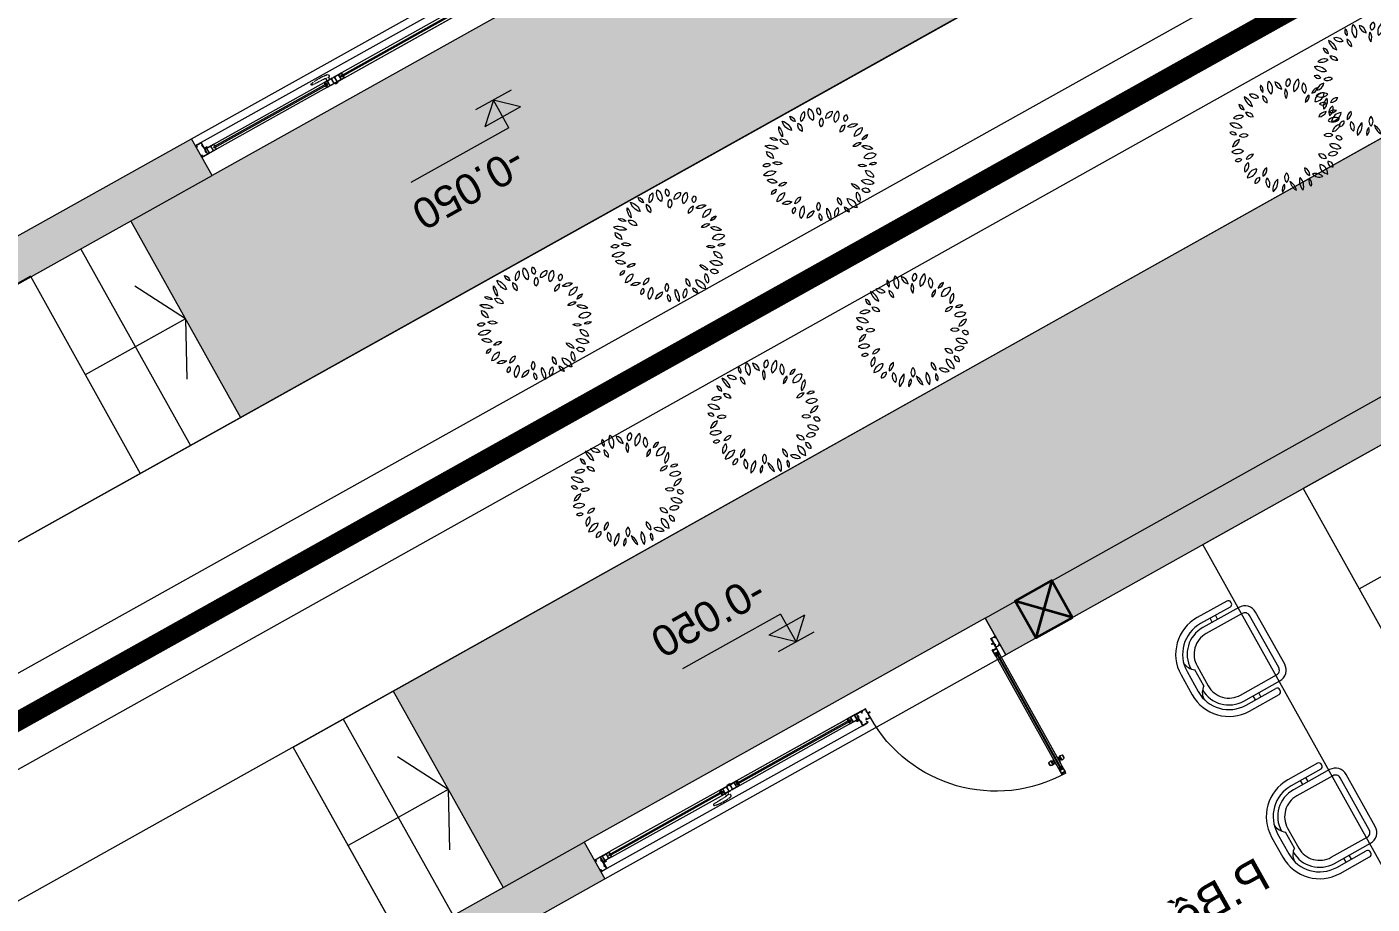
# Model space of a CAD drawing. Header units: millimetres. Extents: x 403824132 to 733479728, y 1974822364 to 2151530530.
# Drawn here: x 568779051 to 568786105, y 2063135417 to 2063140015 of the extents above; entities that cross this region are included whole.
import ezdxf
from ezdxf.enums import TextEntityAlignment as Align

# ---------------------------------------------------------------- set-up
doc = ezdxf.new("R2010")
doc.units = ezdxf.units.MM
doc.linetypes.add('CENTER', pattern=[3, 1.5, -0.5, 0.5, -0.5])
doc.linetypes.add('HIDDEN', pattern=[0.75, 0.5, -0.25])
for name, color, linetype, lineweight in [('A-COT VACH', 2, 'Continuous', 35), ('A-HATCH', 251, 'Continuous', 5), ('A-KY HIEU', 34, 'Continuous', 20), ('A-TEXT', 7, 'Continuous', 18), ('A-TUONG', 255, 'Continuous', 35), ('E- RANH GIOI', 1, 'CENTER', 13), ('E- THAY', 9, 'Continuous', 20), ('E- Tuong', 4, 'Continuous', 13), ('E-NoiThat', 32, 'Continuous', 9), ('i_Cay', 114, 'Continuous', 13), ('i_Hatch', 250, 'Continuous', 13), ('i_ThietBi', 32, 'Continuous', 13), ('LD-CUA', 146, 'Continuous', 13), ('LD-THAY', 9, 'Continuous', 13)]:
    doc.layers.add(name, color=color, linetype=linetype, lineweight=lineweight)
doc.layers.add('ChiaLo', color=128, linetype='CENTER')
doc.layers.add('loKBT', color=42, linetype='Continuous')
doc.styles.add('A1-arial', font='arial.ttf')
doc.styles.add('AA - Arial - Regular', font='arial.ttf', dxfattribs={"height": 250})
pattern_1 = [(29.1921812, (562502660.166, 2058361879.53), (-24.46882324, 43.7958369), []), (74.1921812, (562502660.17, 2058361879.53), (-136.52932, 38.6540272), [70.947849, -141.895698])]
pattern_2 = [(209.16569984, (574522901.257, 2067330878.485), (24.43546216, -43.78363902), []), (254.1656998, (574522901.26, 2067330878.48), (136.438202, -38.6963536), [70.9097857, -141.8195715])]

# ---------------------------------------------------------------- blocks, each defined once
blk = doc.blocks.new('BT-01')
at = {"layer": 'E- RANH GIOI', "ltscale": 0.05}
blk.add_line((8003672.3, 959812), (7814005.9, 959899.6), dxfattribs=at)
at = {"layer": 'loKBT'}
for points in [[(7833505.2, 959890.6), (7833514.5, 979880.4), (7819916.6, 979886.7), (7814691, 974896.8), (7814005.9, 959899.6)], [(7833505.2, 959890.6), (7814005.9, 959899.6), (7813320.7, 944902.5), (7818090, 939908), (7833496, 939900.9)]]:
    blk.add_lwpolyline(points, close=True, dxfattribs=at)
blk = doc.blocks.new('mb-cay40')
at = {"color": 0, "linetype": 'ByBlock'}
for centre, radius, start, end in [((-427, 694), 54.1, 146.8151, 244.0193), ((-496, 675), 54.1, 326.8151, 64.0193), ((-300, 710), 100, 149.4737, 231.7586), ((-448, 683), 100, 329.4737, 51.7586), ((-231, 779), 98.1, 192.306, 259.6849), ((-344, 662), 98.1, 12.306, 79.6849), ((-136, 737), 62.9, 125.4093, 202.7101), ((-231, 764), 62.9, 305.4093, 22.7101), ((16, 684), 137, 133.8117, 194.3077), ((-211, 749), 137, 313.8117, 14.3077), ((113, 711), 137, 163.4642, 212.7906), ((-134, 676), 137, 343.4642, 32.7906), ((-542, 597), 98.1, 183.3189, 263.1904), ((-651, 494), 98.1, 3.3189, 83.1904), ((-554, 556), 69.9, 25.4537, 116.6852), ((-522, 648), 69.9, 205.4537, 296.6852), ((-390, 597), 66.9, 168.8066, 257.6391), ((-470, 545), 66.9, 348.8066, 77.6391), ((-148, 638), 79.7, 145.5248, 220.8327), ((-273, 631), 79.7, 325.5248, 40.8327), ((49, 562), 68.8, 103.8914, 198.9039), ((-33, 607), 68.8, 283.8914, 18.9039), ((138, 616), 80.6, 104.1004, 168.465), ((40, 710), 80.6, 284.1004, 348.465), ((230, 506), 141, 100.3005, 160.4476), ((72, 692), 141, 280.3005, 340.4476), ((260, 521), 76.9, 122.5817, 207.18), ((150, 551), 76.9, 302.5817, 27.18), ((-654, 503), 44.2, 163.4933, 274.4697), ((-693, 471), 44.2, 343.4933, 94.4697), ((-620, 357), 75.8, 22.5723, 98.3335), ((-561, 461), 75.8, 202.5723, 278.3335), ((213, 369), 79.6, 86.0282, 161.3698), ((143, 474), 79.6, 266.0282, 341.3698), ((300, 426), 53.5, 59.9815, 155.6676), ((278, 494), 53.5, 239.9815, 335.6676), ((-743, 226), 96, 30.9482, 110.5784), ((-695, 365), 96, 210.9482, 290.5784), ((-680, 301), 102, 69.7201, 135.6489), ((-718, 468), 102, 249.7201, 315.6489), ((320, 284), 110, 64.7353, 140.5781), ((282, 453), 110, 244.7353, 320.5781), ((359, 242), 79.1, 90.2529, 173.5221), ((280, 330), 79.1, 270.2529, 353.5221), ((-767, 152), 75.6, 44.2576, 108.5927), ((-736, 277), 75.6, 224.2576, 288.5927), ((-787, 176), 111, 280.8762, 345.4479), ((-659, 40), 111, 100.8762, 165.4479), ((-638, 119), 83.9, 60.5095, 129.292), ((-649, 257), 83.9, 240.5095, 309.292), ((243, 141), 78, 58.8748, 131.2135), ((232, 267), 78, 238.8748, 311.2135), ((344, 142), 53.6, 28.1981, 112.1918), ((371, 217), 53.6, 208.1981, 292.1918), ((-690, -39), 87.4, 54.9745, 151.3792), ((-716, 74), 87.4, 234.9745, 331.3792), ((159, -75), 77.3, 28.8072, 103.9199), ((208, 37), 77.3, 208.8072, 283.9199), ((314, -59), 90.4, 71.3712, 141.7535), ((272, 83), 90.4, 251.3712, 321.7535), ((293, 25), 97.6, 29.1952, 106.7189), ((350, 166), 97.6, 209.1952, 286.7189), ((-675, -123), 70, 71.8192, 140.0818), ((-707, -12), 70, 251.8192, 320.0818), ((-557, -163), 78, 113.4753, 203.456), ((-660, -123), 78, 293.4753, 23.456), ((-617, 21), 75, 267.1724, 337.2365), ((-551, -83), 75, 87.1724, 157.2365), ((-342, -221), 95.9, 122.8873, 186.7253), ((-489, -152), 95.9, 302.8873, 6.7253), ((133, -213), 116, 6.5487, 76.8911), ((275, -87), 116, 186.5487, 256.8911), ((243, -118), 50.7, 359.2557, 87.6287), ((296, -68), 50.7, 179.2557, 267.6287), ((-605, -147), 107, 271.6328, 352.0268), ((-496, -269), 107, 91.6328, 172.0268), ((-473, -294), 49.3, 76.5419, 193.4774), ((-509, -257), 49.3, 256.5419, 13.4774), ((-314, -281), 91.1, 159.117, 230.3606), ((-457, -318), 91.1, 339.117, 50.3606), ((-220, -348), 109, 122.117, 201.7275), ((-379, -297), 109, 302.117, 21.7275), ((-133, -236), 75.4, 148.7877, 221.5977), ((-253, -247), 75.4, 328.7877, 41.5977), ((100, -278), 148, 165.2071, 218.3217), ((-159, -332), 148, 345.2071, 38.3217), ((-19, -211), 70.3, 353.65, 74.6514), ((70, -151), 70.3, 173.65, 254.6514), ((110, -276), 64.3, 156.7754, 231.288), ((11, -301), 64.3, 336.7754, 51.288), ((113, -290), 96.7, 38.6962, 106.2415), ((162, -137), 96.7, 218.6962, 286.2415), ((-170, -364), 62.5, 129.7475, 206.0709), ((-267, -343), 62.5, 309.7475, 26.0709), ((-160, -372), 84.6, 5.3196, 80.419), ((-61, -281), 84.6, 185.3196, 260.419)]:
    blk.add_arc(centre, radius, start, end, dxfattribs=at)
blk = doc.blocks.new('cotxaytho')
at = {"layer": 'A-KY HIEU'}
h = blk.add_hatch(color=256, dxfattribs=at)
h.paths.add_polyline_path([(200, 188), (0, 188), (0, 0)])
h.paths.add_polyline_path([(0, 188), (-200, 188), (0, 0)])
for p, q in [((0, 312), (0, 0)), ((0, 312), (1100, 312)), ((-200, 188), (0, 0)), ((-200, 188), (200, 188)), ((0, 0), (200, 188)), ((-200, 0), (200, 0))]:
    blk.add_line(p, q, dxfattribs=at)
at = {"color": 6, "style": 'A1-arial'}
blk.add_attdef('-0.050', (35, 402), '', height=250, dxfattribs=at)
blk = doc.blocks.new('AASS')
at = {"layer": 'i_ThietBi', "ltscale": 0.5}
for p, q in [((-124300685.4, 101895082.4), (-124300835.4, 101895082.4)), ((-124300685.4, 101895037.4), (-124300835.4, 101895037.4)), ((-124300820.4, 101894987.5), (-124300700.4, 101894987.5)), ((-124301110.4, 101894807.4), (-124301110.4, 101894586.3)), ((-124301065.4, 101894807.4), (-124301065.4, 101894586.3)), ((-124301035.4, 101894807.4), (-124301035.4, 101894537.4)), ((-124300485.4, 101894537.4), (-124300485.4, 101894807.4)), ((-124300455.4, 101894586.3), (-124300455.4, 101894807.4)), ((-124300410.4, 101894586.3), (-124300410.4, 101894807.4)), ((-124301065.4, 101894736.8), (-124301035.4, 101894736.8)), ((-124300485.4, 101894736.8), (-124300455.4, 101894736.8)), ((-124301065.4, 101894696.8), (-124301035.4, 101894696.8)), ((-124300485.4, 101894696.8), (-124300455.4, 101894696.8)), ((-124301090.4, 101894566.3), (-124301085.4, 101894566.3)), ((-124300435.4, 101894566.3), (-124300430.4, 101894566.3)), ((-124300955.4, 101894457.4), (-124300565.4, 101894457.4))]:
    blk.add_line(p, q, dxfattribs=at)
blk.add_lwpolyline([(-124300530.4, 101894537.4), (-124300530.4, 101894807.4, 0.414214), (-124300685.4, 101894962.4), (-124300835.4, 101894962.4, 0.414214), (-124300990.4, 101894807.4), (-124300990.4, 101894537.4, 0.414214), (-124300955.4, 101894502.4), (-124300565.4, 101894502.4, 0.414214)], format="xyb", close=True, dxfattribs=at)
for centre, radius, start, end in [((-124300835.4, 101894807.4), 275, 90, 180), ((-124300685.4, 101894807.4), 275, 0, 90), ((-124300835.4, 101894807.4), 230, 90, 180), ((-124300835.4, 101894807.4), 200, 91.02827, 180), ((-124300902.7, 101894929.1), 100.8, 35.36106, 85.39359), ((-124300618.2, 101894929.1), 100.8, 94.60641, 144.63894), ((-124300685.4, 101894807.4), 230, 0, 90), ((-124300685.4, 101894807.4), 200, 0, 88.97173), ((-124301090.4, 101894586.3), 20, 180, 270), ((-124301085.4, 101894586.3), 20, 270, 0), ((-124300435.4, 101894586.3), 20, 180, 270), ((-124300430.4, 101894586.3), 20, 270, 0), ((-124300955.4, 101894537.4), 80, 180, 270), ((-124300565.4, 101894537.4), 80, 270, 0)]:
    blk.add_arc(centre, radius, start, end, dxfattribs=at)
blk = doc.blocks.new('kkkk')
h = blk.add_hatch(color=250)
edge = h.paths.add_edge_path()
edge.add_line((333058.8, 105336.6), (333060.3, 105336.6))
edge.add_line((333060.3, 105336.6), (333060.3, 105341.6))
edge.add_line((333060.3, 105341.6), (333061.8, 105341.6))
edge.add_line((333061.8, 105341.6), (333061.8, 105371.6))
edge.add_line((333061.8, 105371.6), (333027.5, 105371.6))
edge.add_line((333027.5, 105371.6), (333027.5, 105386.6))
edge.add_line((333027.5, 105386.6), (333022.2, 105386.6))
edge.add_line((333022.2, 105386.6), (333022.2, 105383.6))
edge.add_line((333022.2, 105383.6), (333023.7, 105383.6))
edge.add_line((333023.7, 105383.6), (333023.7, 105385.1))
edge.add_line((333023.7, 105385.1), (333026, 105385.1))
edge.add_line((333026, 105385.1), (333026, 105378.1))
edge.add_line((333026, 105378.1), (333023.7, 105378.1))
edge.add_line((333023.7, 105378.1), (333023.7, 105379.6))
edge.add_line((333023.7, 105379.6), (333022.2, 105379.6))
edge.add_line((333022.2, 105379.6), (333022.2, 105376.6))
edge.add_line((333022.2, 105376.6), (333026, 105376.6))
edge.add_line((333026, 105376.6), (333026, 105371.6))
edge.add_line((333026, 105371.6), (332991.8, 105371.6))
edge.add_line((332991.8, 105371.6), (332991.8, 105341.6))
edge.add_line((332991.8, 105341.6), (332993.3, 105341.6))
edge.add_line((332993.3, 105341.6), (332993.3, 105336.6))
edge.add_line((332993.3, 105336.6), (332994.8, 105336.6))
edge.add_line((332994.8, 105336.6), (332994.8, 105341.6))
edge.add_line((332994.8, 105341.6), (333002.3, 105341.6))
edge.add_line((333002.3, 105341.6), (333002.3, 105343.1))
edge.add_line((333002.3, 105343.1), (332993.3, 105343.1))
edge.add_line((332993.3, 105343.1), (332993.3, 105370.1))
edge.add_line((332993.3, 105370.1), (333006.9, 105370.1))
edge.add_arc((333010, 105367.6), 3.97, 141.52264, 210)
edge.add_line((333006.6, 105365.7), (333007.9, 105366.4))
edge.add_arc((333010, 105367.6), 2.47, -390, -150, ccw=False)
edge.add_line((333012.1, 105366.4), (333013.4, 105365.7))
edge.add_arc((333010, 105367.6), 3.97, -30, 38.47736)
edge.add_line((333013.1, 105370.1), (333040.4, 105370.1))
edge.add_arc((333043.5, 105367.6), 3.97, 141.52264, 210)
edge.add_line((333040.1, 105365.7), (333041.4, 105366.4))
edge.add_arc((333043.5, 105367.6), 2.47, -390, -150, ccw=False)
edge.add_line((333045.6, 105366.4), (333046.9, 105365.7))
edge.add_arc((333043.5, 105367.6), 3.97, -30, 38.47736)
edge.add_line((333046.6, 105370.1), (333060.3, 105370.1))
edge.add_line((333060.3, 105370.1), (333060.3, 105343.1))
edge.add_line((333060.3, 105343.1), (333051.3, 105343.1))
edge.add_line((333051.3, 105343.1), (333051.3, 105341.6))
edge.add_line((333051.3, 105341.6), (333058.8, 105341.6))
edge.add_line((333058.8, 105341.6), (333058.8, 105336.6))
blk.add_lwpolyline([(333026, 105378.1), (333026, 105385.1), (333023.7, 105385.1), (333023.7, 105383.6), (333022.2, 105383.6), (333022.2, 105386.6), (333027.5, 105386.6), (333027.5, 105371.6), (333061.8, 105371.6), (333061.8, 105341.6), (333060.3, 105341.6), (333060.3, 105336.6), (333058.8, 105336.6), (333058.8, 105341.6), (333051.3, 105341.6), (333051.3, 105343.1), (333060.3, 105343.1), (333060.3, 105370.1), (333046.6, 105370.1, -0.30801), (333046.9, 105365.7), (333045.6, 105366.4, 1.732051), (333041.4, 105366.4), (333040.1, 105365.7, -0.30801), (333040.4, 105370.1), (333013.1, 105370.1, -0.30801), (333013.4, 105365.7), (333012.1, 105366.4, 1.732051), (333007.9, 105366.4), (333006.6, 105365.7, -0.30801), (333006.9, 105370.1), (332993.3, 105370.1), (332993.3, 105343.1), (333002.3, 105343.1), (333002.3, 105341.6), (332994.8, 105341.6), (332994.8, 105336.6), (332993.3, 105336.6), (332993.3, 105341.6), (332991.8, 105341.6), (332991.8, 105371.6), (333026, 105371.6), (333026, 105376.6), (333022.2, 105376.6), (333022.2, 105379.6), (333023.7, 105379.6), (333023.7, 105378.1)], format="xyb", close=True)
blk = doc.blocks.new('ccccc')
h = blk.add_hatch(color=250)
h.paths.add_polyline_path([(333034.3, 105325.3), (333084.3, 105325.3), (333084.3, 105326.8), (333077.7, 105326.8), (333077.7, 105353.8), (333084.3, 105353.8), (333084.3, 105355.3), (333034.3, 105355.3), (333034.3, 105346.7), (333035.8, 105346.7), (333035.8, 105353.8), (333052.1, 105353.8), (333052.1, 105326.8), (333035.8, 105326.8), (333035.8, 105333.9), (333034.3, 105333.9)])
h.paths.add_polyline_path([(333053.6, 105326.8), (333053.6, 105353.8), (333076.2, 105353.8), (333076.2, 105326.8)], flags=16)
for p, q in [((333034.3, 105346.7), (333035.8, 105346.7)), ((333034.3, 105333.9), (333035.8, 105333.9)), ((333052.1, 105353.8), (333052.1, 105326.8)), ((333053.6, 105353.8), (333053.6, 105326.8)), ((333076.2, 105353.8), (333076.2, 105326.8)), ((333077.7, 105353.8), (333077.7, 105326.8)), ((333084.3, 105355.3), (333084.3, 105353.8)), ((333084.3, 105326.8), (333084.3, 105325.3))]:
    blk.add_line(p, q)
for points in [[(333084.3, 105355.3), (333034.3, 105355.3), (333034.3, 105346.7)], [(333034.3, 105333.9), (333034.3, 105325.3), (333084.3, 105325.3)], [(333052.1, 105353.8), (333035.8, 105353.8), (333035.8, 105346.7)], [(333035.8, 105333.9), (333035.8, 105326.8), (333052.1, 105326.8)], [(333076.2, 105353.8), (333053.6, 105353.8)], [(333053.6, 105326.8), (333076.2, 105326.8)], [(333084.3, 105353.8), (333077.7, 105353.8)], [(333077.7, 105326.8), (333084.3, 105326.8)]]:
    blk.add_lwpolyline(points)
blk = doc.blocks.new('dasdsd')
at = {"linetype": 'HIDDEN', "ltscale": 0.05}
for p, q in [((-9.6, -15.9), (-9.6, 0)), ((9.6, 0), (-9.6, 0)), ((9.6, -15.9), (9.6, 0)), ((-16.3, -18.9), (-107.9, -23.1)), ((-10.5, -16.1), (-15.5, -18.7)), ((9.6, -15.9), (-9.6, -15.9))]:
    blk.add_line(p, q, dxfattribs=at)
for centre, radius, start, end in [((-106.3, -28.1), 5.22, 108.24331, 251.75669), ((-41, 286.6), 326.6, 258.17519, 278.89962), ((-16.3, -17), 1.95, 270, 297.19267), ((-9.6, -17.9), 1.95, 90, 117.19267), ((9.6, -26), 10.1, 270, 90)]:
    blk.add_arc(centre, radius, start, end, dxfattribs=at)
blk = doc.blocks.new('fffsf')
h = blk.add_hatch(color=250)
h.paths.add_polyline_path([(333183.8, 105395.8), (333133.8, 105395.8), (333133.8, 105394.3), (333140.5, 105394.3), (333140.5, 105367.3), (333133.8, 105367.3), (333133.8, 105364.3), (333118.8, 105364.3), (333118.8, 105361.3), (333135.3, 105361.3), (333135.3, 105365.8), (333183.8, 105365.8), (333183.8, 105374.4), (333182.3, 105374.4), (333182.3, 105367.3), (333166, 105367.3), (333166, 105394.3), (333182.3, 105394.3), (333182.3, 105387.2), (333183.8, 105387.2)])
h.paths.add_polyline_path([(333164.5, 105394.3), (333164.5, 105367.3), (333142, 105367.3), (333142, 105394.3)], flags=16)
for p, q in [((333133.8, 105395.8), (333133.8, 105394.3)), ((333140.5, 105394.3), (333140.5, 105367.3)), ((333142, 105394.3), (333142, 105367.3)), ((333164.5, 105394.3), (333164.5, 105367.3)), ((333166, 105394.3), (333166, 105367.3)), ((333183.8, 105387.2), (333182.3, 105387.2)), ((333183.8, 105374.4), (333182.3, 105374.4))]:
    blk.add_line(p, q)
for points in [[(333133.8, 105395.8), (333183.8, 105395.8), (333183.8, 105387.2)], [(333133.8, 105394.3), (333140.5, 105394.3)], [(333142, 105394.3), (333164.5, 105394.3)], [(333166, 105394.3), (333182.3, 105394.3), (333182.3, 105387.2)], [(333183.8, 105374.4), (333183.8, 105365.8), (333135.3, 105365.8), (333135.3, 105361.3), (333118.8, 105361.3)], [(333133.8, 105367.3), (333133.8, 105364.3), (333118.8, 105364.3), (333118.8, 105361.3)], [(333140.5, 105367.3), (333133.8, 105367.3)], [(333164.5, 105367.3), (333142, 105367.3)], [(333182.3, 105374.4), (333182.3, 105367.3), (333166, 105367.3)]]:
    blk.add_lwpolyline(points)
blk = doc.blocks.new('*U207')
for points in [[(88.4, 82.2), (88.4, 80.6), (77.2, 80.6), (77.2, 69.4), (88.4, 69.4), (88.4, 67.8, 0.240391), (91.1, 72), (80.2, 72), (80.2, 78), (91.1, 78, 0.240391)], [(747.7, 82.2), (747.7, 80.6), (758.9, 80.6), (758.9, 69.4), (747.7, 69.4), (747.7, 67.8, -0.240391), (745, 72), (755.9, 72), (755.9, 78), (745, 78, -0.240391)], [(853.5, 82.2), (853.5, 80.6), (842.3, 80.6), (842.3, 69.4), (853.5, 69.4), (853.5, 67.8, 0.240391), (856.3, 72), (845.3, 72), (845.3, 78), (856.3, 78, 0.240391)]]:
    blk.add_hatch(color=250).paths.add_polyline_path(points)
for p, q in [((798.1, 90), (44.5, 90)), ((798.1, 90), (88, 90)), ((803.1, 90), (1513.3, 90)), ((35, 20), (1566.3, 20)), ((88, 60), (798.1, 60)), ((1513.3, 60), (803.1, 60))]:
    blk.add_line(p, q)
for points in [[(88.4, 82.2), (88.4, 80.6), (77.2, 80.6), (77.2, 69.4), (88.4, 69.4), (88.4, 67.8, 0.240391), (91.1, 72), (80.2, 72), (80.2, 78), (91.1, 78, 0.240391)], [(747.7, 82.2), (747.7, 80.6), (758.9, 80.6), (758.9, 69.4), (747.7, 69.4), (747.7, 67.8, -0.240391), (745, 72), (755.9, 72), (755.9, 78), (745, 78, -0.240391)], [(853.5, 82.2), (853.5, 80.6), (842.3, 80.6), (842.3, 69.4), (853.5, 69.4), (853.5, 67.8, 0.240391), (856.3, 72), (845.3, 72), (845.3, 78), (856.3, 78, 0.240391)]]:
    blk.add_lwpolyline(points, format="xyb", close=True)
for points in [[(755.9, 72), (80.2, 72), (80.2, 78), (755.9, 78)], [(845.3, 72), (1521.1, 72), (1521.1, 78), (845.3, 78)]]:
    blk.add_lwpolyline(points, close=True)
at = {"rotation": 270}
blk.add_blockref('kkkk', (-105336.6, 333081.8), dxfattribs=at)
at = {"xscale": -1}
for name, p, rotation in [('ccccc', (333122.3, -105265.3), 359.9999999999902), ('fffsf', (-332330.7, 105455.8), 180.0000000001608), ('kkkk', (106937.9, 333081.8), 90)]:
    blk.add_blockref(name, p, dxfattribs=dict(at, rotation=rotation))
for p in [(-332286.2, -105265.3), (-331521.1, -105265.3)]:
    blk.add_blockref('ccccc', p)
at = {"xscale": -0.8000000000000002, "yscale": 0.8, "zscale": 0.8}
blk.add_blockref('dasdsd', (828.1, 60), dxfattribs=at)
blk = doc.blocks.new('khoatron')
for p, q in [((0, 0), (0, -5)), ((50, 0), (50, -5)), ((50, -5), (0, -5)), ((5, -26), (45, -26)), ((11, -50), (39, -50)), ((13, -18), (37, -18)), ((15, -5), (15, -18)), ((15, -53), (35, -53)), ((35, -5), (35, -18))]:
    blk.add_line(p, q)
for centre, radius, start, end in [((13, -26), 8, 90, 181.2265), ((62, -25), 56.7, 181.2265, 206.0712), ((15, -48), 5, 202.1175, 270), ((35, -48), 5, 270, 337.8825), ((37, -26), 8, 358.7735, 90), ((-12, -25), 56.7, 333.9288, 358.7735)]:
    blk.add_arc(centre, radius, start, end)
blk = doc.blocks.new('*U254')
for points in [[(42.8, -33.4), (44.4, -33.4), (44.4, -22.2), (55.6, -22.2), (55.6, -33.4), (57.2, -33.4, -0.240391), (53, -36.1), (53, -25.2), (47, -25.2), (47, -36.1, -0.240391)], [(42.8, -928.3), (44.4, -928.3), (44.4, -939.5), (55.6, -939.5), (55.6, -928.3), (57.2, -928.3, 0.240391), (53, -925.5), (53, -936.5), (47, -936.5), (47, -925.5, 0.240391)]]:
    blk.add_hatch(color=250).paths.add_polyline_path(points)
for p, q in [((35, -928.7), (35, 10.5)), ((35, -921.7), (35, -33)), ((65, -33), (65, -928.7))]:
    blk.add_line(p, q)
for points in [[(42.8, -33.4), (44.4, -33.4), (44.4, -22.2), (55.6, -22.2), (55.6, -33.4), (57.2, -33.4, -0.240391), (53, -36.1), (53, -25.2), (47, -25.2), (47, -36.1, -0.240391)], [(42.8, -928.3), (44.4, -928.3), (44.4, -939.5), (55.6, -939.5), (55.6, -928.3), (57.2, -928.3, 0.240391), (53, -925.5), (53, -936.5), (47, -936.5), (47, -925.5, 0.240391)]]:
    blk.add_lwpolyline(points, format="xyb", close=True)
blk.add_lwpolyline([(53, -936.5), (53, -25.2), (47, -25.2), (47, -936.5)], close=True)
blk.add_arc((35, 20), 1001.7, 270.10392, 0)
at = {"xscale": -1}
for name, p, rotation in [('kkkk', (-105336.6, -332971.8), 270), ('ccccc', (105390.3, 332105.6), 89.99999999993629)]:
    blk.add_blockref(name, p, dxfattribs=dict(at, rotation=rotation))
for name, p, rotation in [('ccccc', (105390.3, -333067.3), 89.99999999993624), ('kkkk', (106408.3, -332971.8), 90)]:
    blk.add_blockref(name, p, dxfattribs=dict(rotation=rotation))
at = {"yscale": 0.8, "zscale": 0.8}
for p, xscale, rotation in [((35, -893.7), -0.8, 269.9999999999363), ((65, -893.7), 0.8, 89.99999999993624)]:
    blk.add_blockref('khoatron', p, dxfattribs=dict(at, xscale=xscale, rotation=rotation))
blk = doc.blocks.new('COT220')
at = {"layer": 'i_Hatch'}
h = blk.add_hatch(color=256, dxfattribs=at)
h.dxf.hatch_style = 1
h.paths.add_polyline_path([(-124343785.7, 101818213.4), (-124343565.7, 101818213.4), (-124343565.7, 101818433.4), (-124343785.7, 101818433.4)])
at = {"layer": 'A-COT VACH'}
for p, q in [((-124343785.7, 101818433.4), (-124343565.7, 101818213.4)), ((-124343785.7, 101818213.4), (-124343565.7, 101818433.4))]:
    blk.add_line(p, q, dxfattribs=at)
blk.add_lwpolyline([(-124343785.7, 101818213.4), (-124343565.7, 101818213.4), (-124343565.7, 101818433.4), (-124343785.7, 101818433.4)], close=True, dxfattribs=at)
blk = doc.blocks.new('LUOICOT A-BT2')
at = {"layer": 'E- Tuong'}
blk.add_blockref('COT220', (131378670.7, -100959102.1), dxfattribs=at)
blk = doc.blocks.new('TANG 1 BT2')
at = {"layer": 'A-HATCH'}
h = blk.add_hatch(color=256, dxfattribs=at)
h.dxf.hatch_style = 1
h.paths.add_polyline_path([(7034885, 743950), (7031305, 743950), (7031305, 743950), (7031305, 743730), (7031085, 743730), (7031085, 742615), (7031305, 742615), (7031305, 743130), (7031510, 743130), (7031510, 743730), (7034885, 743730), (7034885, 743730)])
h.paths.add_polyline_path([(7031455, 743185), (7031305, 743185), (7031305, 743730), (7031455, 743730)], flags=16)
h.paths.add_polyline_path([(7035285, 743950), (7034885, 743950), (7034885, 743730), (7035285, 743730)])
h.paths.add_polyline_path([(7039685, 743950), (7037685, 743950), (7037685, 743730), (7039685, 743730)])
h.paths.add_polyline_path([(7039905, 743730), (7039905, 743730), (7039685, 743730), (7039685, 743230), (7039905, 743230)])
h.paths.add_polyline_path([(7039905, 742030), (7039685, 742030), (7039685, 740900), (7039685, 740994.9), (7039905, 740994.9)])
h.paths.add_polyline_path([(7039905, 739794.9), (7039685, 739794.9), (7039685, 739250), (7039905, 739250)])
h.paths.add_polyline_path([(7039685, 739250), (7037635, 739250), (7037634.9, 739590), (7037525, 739590), (7037525, 738162.5), (7037745, 738162.5), (7037745, 739030), (7039685, 739030)])
h.paths.add_polyline_path([(7040124.9, 739450), (7039905, 739450), (7039905, 739250), (7039905, 739030), (7039685, 739030), (7039562.5, 739030), (7039562.5, 738810), (7040124.9, 738810)])
h.paths.add_polyline_path([(7034885, 739140), (7034105, 739140), (7034105, 739250), (7033995, 739250), (7033995, 739140), (7031305, 739140), (7031305, 739030), (7031865, 739030), (7031865, 738029.9), (7032085, 738029.9), (7032085, 739030), (7034885, 739030)])
h.paths.add_polyline_path([(7034105, 740450), (7031305, 740450), (7031305, 741815), (7031085, 741815), (7031085, 739250), (7031305, 739250), (7031305, 740340), (7033995, 740340), (7033995, 740050), (7034105, 740050), (7034105, 740230)])
h.paths.add_polyline_path([(7032085, 736229.9), (7031865, 736229.9), (7031865, 735230), (7031305, 735230), (7031305, 735120), (7031455, 735120), (7031455, 734775), (7031305, 734775), (7031305, 735010), (7031305, 735010), (7031085, 735010), (7031085, 734610), (7031305, 734610), (7031305, 734720), (7031510, 734720), (7031510, 735120), (7033974.9, 735120), (7033974.9, 735230), (7032085, 735230)])
h.paths.add_polyline_path([(7034885, 735010), (7034885, 735120), (7034774.9, 735120), (7034774.9, 735230), (7034885, 735230), (7034885, 735230), (7035105, 735230), (7035395, 735230), (7035395, 735010), (7034995, 735010)])
h.paths.add_polyline_path([(7034995, 735010), (7034885, 735010), (7034885, 729329.5), (7034995, 729329.5), (7034995, 729479.5), (7035340, 729479.5), (7035340, 729329.5), (7034505, 729329.5), (7034505, 729109.5), (7035470.1, 729109.5), (7035470.1, 729329.5), (7035395, 729329.5), (7035395, 729534.5), (7034995, 729534.5)])
h.paths.add_polyline_path([(7039685, 735230), (7037745, 735230), (7037745, 735962.5), (7037525, 735962.5), (7037525, 735010), (7039685, 735010), (7039685, 735010)])
h.paths.add_polyline_path([(7040124.9, 735450), (7039562.4, 735450), (7039562.4, 735230), (7039685, 735230), (7039905, 735230), (7039905, 735010), (7039905, 734810), (7040124.9, 734810)])
h.paths.add_polyline_path([(7039905, 735010), (7039685, 735010), (7039685, 734610), (7039905, 734610)])
h.paths.add_polyline_path([(7039905, 733410), (7039685, 733410), (7039685, 731580), (7039795, 731470), (7039905, 731580)])
h.paths.add_polyline_path([(7039905, 731360), (7039905, 731360), (7039685, 731360), (7039685, 731451.1), (7039190.1, 730956.1), (7039345.7, 730800.5)])
h.paths.add_polyline_path([(7031305, 730524.5), (7031085, 730524.5), (7031085, 733810), (7031305, 733810)])
h.paths.add_polyline_path([(7031305, 729724.5), (7031085, 729724.5), (7031085, 729109.5), (7031685, 729109.5), (7031685, 729329.5), (7031305, 729329.5)])
h.paths.add_polyline_path([(7037655.2, 729109.5), (7037435.2, 729109.5), (7037070.1, 729109.5), (7037070.1, 729329.5), (7037435.2, 729329.5), (7037435.2, 729329.5), (7037564, 729329.5), (7038058.9, 729824.5), (7038214.5, 729669), (7037655.2, 729109.5)])
at = {"layer": 'E- THAY'}
blk.add_lwpolyline([(7035285, 743950), (7037685, 743950), (7037685, 743730), (7035285, 743730)], close=True, dxfattribs=at)
at = {"layer": 'E- Tuong'}
for p, q in [((7035285, 743950), (7031085, 743950)), ((7035285, 743730), (7035285, 743950)), ((7035285, 743950), (7035285, 743730)), ((7035285, 743730), (7035285, 743950)), ((7035285, 743950), (7035285, 743950)), ((7037685, 743950), (7037685, 743730)), ((7039905, 743950), (7037685, 743950)), ((7031510, 743730), (7035285, 743730)), ((7035285, 743730), (7035285, 743730)), ((7039685, 743730), (7037685, 743730))]:
    blk.add_line(p, q, dxfattribs=at)
at = {"layer": 'E-NoiThat'}
for p, q in [((7031905, 743730), (7033505, 743730)), ((7033505, 743730), (7033505, 743130)), ((7033505, 743130), (7031905, 743130))]:
    blk.add_line(p, q, dxfattribs=at)
blk.add_lwpolyline([(7033505, 743730), (7033505, 741600), (7034105, 741600), (7034105, 743730)], close=True, dxfattribs=at)
at = {"layer": 'E- Tuong', "xscale": -0.8, "yscale": 0.8, "zscale": 0.8, "rotation": 270}
for p in [(-74481529.5, 100183739.9), (-74481529.5, 100182768.9)]:
    blk.add_blockref('AASS', p, dxfattribs=at)
at = {"layer": 'i_Hatch', "color": 252, "transparency": 33554687}
blk.add_blockref('LUOICOT A-BT2', (0, -115381.2), dxfattribs=at)
at = {"layer": 'LD-CUA', "xscale": 0.7500000000001072, "yscale": 0.7500000000001072, "zscale": 0.7500000000001072}
blk.add_blockref('*U254', (7035285, 743774), dxfattribs=at)
at = {"layer": 'LD-CUA'}
blk.add_blockref('*U207', (7036083.8, 743751.5), dxfattribs=at)
at = {"layer": 'A-TEXT', "style": 'AA - Arial - Regular'}
blk.add_text('P.Bếp + Ăn', height=175, dxfattribs=at).set_placement((7035276, 742083.5), align=Align.MIDDLE_CENTER)
blk = doc.blocks.new('MB TANG 1 BT2')
at = {"layer": 'LD-THAY'}
blk.add_line((7038775, 743950), (7039885, 743950), dxfattribs=at)
at = {"layer": 'LD-THAY', "xscale": 1.000536784354254, "yscale": 1.000536784354254, "zscale": 1.000536784354254, "rotation": 0.02648139157140904}
blk.add_blockref('TANG 1 BT2', (-3429.4, -3650.7), dxfattribs=at)

msp = doc.modelspace()

# ---------------------------------------------------------------- hatches: boundary and pattern name
at = {"layer": 'i_Hatch', "transparency": 33554687}
h = msp.add_hatch(dxfattribs=at)
h.set_pattern_fill('DOLMIT', color=256, scale=200.563161, angle=209.1657, double=1)
h.set_pattern_definition(pattern_2)
h.paths.add_polyline_path([(568787412.6, 2063142009.1), (568781172.9, 2063153189.5), (568780139.6, 2063152612.8), (568781516.7, 2063150145.4), (568781516.7, 2063150145.4), (568783373.8, 2063146817.8), (568785802.6, 2063142465.8), (568779594.1, 2063139000.8), (568780170.8, 2063137967.5)])
h = msp.add_hatch(dxfattribs=at)
h.set_pattern_fill('DOLMIT', color=256, scale=200.563161, angle=209.1657, double=1)
h.set_pattern_definition(pattern_2)
h.paths.add_polyline_path([(568787412.6, 2063142009.1), (568781172.9, 2063153189.5), (568780139.6, 2063152612.8), (568781516.7, 2063150145.4), (568781516.7, 2063150145.4), (568783373.8, 2063146817.8), (568785802.6, 2063142465.8), (568779594.1, 2063139000.8), (568780170.8, 2063137967.5)])
h = msp.add_hatch(dxfattribs=at)
h.set_pattern_fill('DOLMIT', color=256, scale=200.670821, angle=29.19218, double=1)
h.set_pattern_definition(pattern_1)
h.paths.add_polyline_path([(568788209.9, 2063140582.2), (568794459.9, 2063129407.6), (568793427.2, 2063128829.9), (568792047.8, 2063131296.1), (568792047.8, 2063131296.1), (568790187.6, 2063134621.9), (568787754.7, 2063138971.8), (568781549.4, 2063135501.1), (568780971.8, 2063136533.8)])
h = msp.add_hatch(dxfattribs=at)
h.set_pattern_fill('DOLMIT', color=256, scale=200.670821, angle=29.19218, double=1)
h.set_pattern_definition(pattern_1)
h.paths.add_polyline_path([(568788209.9, 2063140582.2), (568794459.9, 2063129407.6), (568793427.2, 2063128829.9), (568792047.8, 2063131296.1), (568792047.8, 2063131296.1), (568790187.6, 2063134621.9), (568787754.7, 2063138971.8), (568781549.4, 2063135501.1), (568780971.8, 2063136533.8)])

# ---------------------------------------------------------------- linework, layer by layer
at = {"layer": 'A-TUONG', "elevation": -0.1}
for points in [[(568788531.4, 2063141691.8), (568771447.1, 2063132157.2), (568764708.1, 2063145628.7), (568766843.3, 2063152556.7), (568778757, 2063159205.7), (568788531.4, 2063141691.8)], [(568788531.4, 2063141691.8), (568771447.1, 2063132157.2), (568764708.1, 2063145628.7), (568766843.3, 2063152556.7), (568778757, 2063159205.7), (568788531.4, 2063141691.8)], [(568788526.2, 2063141701.2), (568771450.6, 2063132150.9), (568778186.2, 2063118685.6), (568784810.4, 2063116644.6), (568798316.8, 2063124196.4), (568788526.2, 2063141701.2)], [(568788526.2, 2063141701.2), (568771450.6, 2063132150.9), (568778186.2, 2063118685.6), (568784810.4, 2063116644.6), (568798316.8, 2063124196.4), (568788526.2, 2063141701.2)]]:
    msp.add_lwpolyline(points, dxfattribs=at)
at = {"layer": 'ChiaLo', "ltscale": 5}
for points, elevation in [([(568938387.5, 2063225320.8), (568771336.2, 2063132095.2)], -0.1), ([(568938387.5, 2063225320.8), (568771336.2, 2063132095.2)], -0.1), ([(568938387.5, 2063225320.8), (568771336.2, 2063132095.2)], -0.1), ([(568937710.8, 2063224942), (568771443.7, 2063132165.8)], 0.3)]:
    msp.add_lwpolyline(points, dxfattribs=dict(at, elevation=elevation))
at = {"layer": 'E- RANH GIOI', "ltscale": 0.05, "const_width": 100.3, "elevation": -0.1}
for points in [[(568771447.1, 2063132157.2), (568788531.4, 2063141691.8), (568778757, 2063159205.7), (568766843.3, 2063152556.7), (568764708.1, 2063145628.7)], [(568771447.1, 2063132157.2), (568788531.4, 2063141691.8), (568778757, 2063159205.7), (568766843.3, 2063152556.7), (568764708.1, 2063145628.7)], [(568771450.6, 2063132150.9), (568788526.2, 2063141701.2), (568798316.8, 2063124196.4), (568784810.4, 2063116644.6), (568778186.2, 2063118685.6)], [(568771450.6, 2063132150.9), (568788526.2, 2063141701.2), (568798316.8, 2063124196.4), (568784810.4, 2063116644.6), (568778186.2, 2063118685.6)]]:
    msp.add_lwpolyline(points, close=True, dxfattribs=at)
at = {"layer": 'LD-THAY'}
for p, q in [((568787412.6, 2063142009.1, -0.1), (568771811.3, 2063133302.1, -0.1)), ((568771811.3, 2063133302.1, -0.1), (568787412.6, 2063142009.1, -0.1)), ((568787412.6, 2063142009.1, -0.1), (568771811.3, 2063133302.1, -0.1)), ((568771811.3, 2063133302.1, -0.1), (568787412.6, 2063142009.1, -0.1)), ((568788209.9, 2063140582.2, -0.1), (568772616.5, 2063131860.8, -0.1)), ((568788209.9, 2063140582.2, -0.1), (568772616.5, 2063131860.8, -0.1)), ((568779594.1, 2063139000.8, -0.1), (568780170.8, 2063137967.5, -0.1)), ((568779594.1, 2063139000.8, -0.1), (568780170.8, 2063137967.5, -0.1)), ((568779331.4, 2063138854.2, -0.1), (568779908.1, 2063137820.9, -0.1)), ((568779331.4, 2063138854.2, -0.1), (568779908.1, 2063137820.9, -0.1)), ((568779068.7, 2063138707.6, -0.1), (568779645.4, 2063137674.3, -0.1)), ((568779068.7, 2063138707.6, -0.1), (568779645.4, 2063137674.3, -0.1)), ((568779882.5, 2063138484.2, -0.1), (568779616.6, 2063138656, -0.1)), ((568779882.5, 2063138484.2, -0.1), (568779616.6, 2063138656, -0.1)), ((568779882.5, 2063138484.2, -0.1), (568779357.1, 2063138190.9, -0.1)), ((568779882.5, 2063138484.2, -0.1), (568779357.1, 2063138190.9, -0.1)), ((568779882.5, 2063138484.2, -0.1), (568779889.1, 2063138167.7, -0.1)), ((568779882.5, 2063138484.2, -0.1), (568779889.1, 2063138167.7, -0.1)), ((568781549.4, 2063135501.1, -0.1), (568780971.8, 2063136533.8, -0.1)), ((568781549.4, 2063135501.1, -0.1), (568780971.8, 2063136533.8, -0.1)), ((568781286.9, 2063135354.2, -0.1), (568780709.2, 2063136387, -0.1)), ((568781286.9, 2063135354.2, -0.1), (568780709.2, 2063136387, -0.1)), ((568781024.3, 2063135207.4, -0.1), (568780446.7, 2063136240.1, -0.1)), ((568781024.3, 2063135207.4, -0.1), (568780446.7, 2063136240.1, -0.1)), ((568781260.6, 2063136017.5, -0.1), (568780994.6, 2063136189, -0.1)), ((568781260.6, 2063136017.5, -0.1), (568780994.6, 2063136189, -0.1)), ((568781260.6, 2063136017.5, -0.1), (568780735.5, 2063135723.7, -0.1)), ((568781260.6, 2063136017.5, -0.1), (568780735.5, 2063135723.7, -0.1)), ((568781260.6, 2063136017.5, -0.1), (568781267.6, 2063135701, -0.1)), ((568781260.6, 2063136017.5, -0.1), (568781267.6, 2063135701, -0.1))]:
    msp.add_line(p, q, dxfattribs=at)
at = {"layer": 'LD-THAY', "elevation": -0.1}
for points in [[(568788531.4, 2063141691.8), (568771447.1, 2063132157.2), (568764708.1, 2063145628.7), (568766843.3, 2063152556.7), (568778757, 2063159205.7), (568788531.4, 2063141691.8)], [(568788531.4, 2063141691.8), (568771447.1, 2063132157.2), (568764708.1, 2063145628.7), (568766843.3, 2063152556.7), (568778757, 2063159205.7), (568788531.4, 2063141691.8)], [(568777406.4, 2063157510.3), (568777113.2, 2063158035.7), (568778671.8, 2063158905.6), (568788231.2, 2063141777), (568771544.8, 2063132464.3), (568770790.1, 2063134043.2)], [(568777406.4, 2063157510.3), (568777113.2, 2063158035.7), (568778671.8, 2063158905.6), (568788231.2, 2063141777), (568771544.8, 2063132464.3), (568770790.1, 2063134043.2)], [(568788526.2, 2063141701.2), (568771450.6, 2063132150.9), (568778186.2, 2063118685.6), (568784810.4, 2063116644.6), (568798316.8, 2063124196.4), (568788526.2, 2063141701.2)], [(568788526.2, 2063141701.2), (568771450.6, 2063132150.9), (568778186.2, 2063118685.6), (568784810.4, 2063116644.6), (568798316.8, 2063124196.4), (568788526.2, 2063141701.2)], [(568796164.9, 2063123935), (568796458.6, 2063123409.9), (568798016.5, 2063124281.2), (568788441.3, 2063141401), (568771763.4, 2063132073.1), (568772491.5, 2063130526)], [(568796164.9, 2063123935), (568796458.6, 2063123409.9), (568798016.5, 2063124281.2), (568788441.3, 2063141401), (568771763.4, 2063132073.1), (568772491.5, 2063130526)], [(568780052.8, 2063134664), (568781024.3, 2063135207.4), (568780446.7, 2063136240.1), (568787177.1, 2063140004.5), (568793720.9, 2063128304.8), (568793720.9, 2063128304.8), (568795097.4, 2063125843.8), (568787588, 2063121643.7), (568787391.3, 2063121533.7), (568784894.9, 2063125997), (568784373.9, 2063125705.6), (568781407.4, 2063131009.4), (568781932.6, 2063131303.2), (568780052.8, 2063134664)], [(568780052.8, 2063134664), (568781024.3, 2063135207.4), (568780446.7, 2063136240.1), (568787177.1, 2063140004.5), (568793720.9, 2063128304.8), (568793720.9, 2063128304.8), (568795097.4, 2063125843.8), (568787588, 2063121643.7), (568787391.3, 2063121533.7), (568784894.9, 2063125997), (568784373.9, 2063125705.6), (568781407.4, 2063131009.4), (568781932.6, 2063131303.2), (568780052.8, 2063134664)]]:
    msp.add_lwpolyline(points, dxfattribs=at)
at = {"layer": 'loKBT', "elevation": 0.3}
for points in [[(568788537.4, 2063141704), (568778759.4, 2063159227.6), (568766839, 2063152576.2), (568764702.2, 2063145644.8), (568771443.7, 2063132165.8)], [(568788537.4, 2063141704), (568771443.7, 2063132165.8), (568778185.2, 2063118686.8), (568784810.2, 2063116644.5), (568798315.5, 2063124180.4)]]:
    msp.add_lwpolyline(points, close=True, dxfattribs=at)

# ---------------------------------------------------------------- block references
at = {"layer": 'A-KY HIEU'}
ref = msp.add_blockref('cotxaytho', (568781496.8, 2063139631.6, -0.1), dxfattribs=dict(at, xscale=0.5348350970767403, yscale=0.5348350970767403, zscale=0.5348350970767403, rotation=209.1656998412071))
ref.add_attrib('-0.050', '-0.050', dxfattribs={"layer": 'A-TEXT', "color": 6, "height": 160.45, "rotation": 209.16571, "style": 'A1-arial'}).set_placement((568781585.1, 2063139434.9, -0.1), align=Align.BOTTOM_LEFT)
ref = msp.add_blockref('cotxaytho', (568781496.8, 2063139631.6, -0.1), dxfattribs=dict(at, xscale=0.5348350970767403, yscale=0.5348350970767403, zscale=0.5348350970767403, rotation=209.1656998412071))
ref.add_attrib('-0.050', '-0.050', dxfattribs={"layer": 'A-TEXT', "color": 6, "height": 160.45, "rotation": 209.16571, "style": 'A1-arial'}).set_placement((568781585.1, 2063139434.9, -0.1), align=Align.BOTTOM_LEFT)
at = {"layer": 'A-KY HIEU', "extrusion": (0, 0, -1)}
ref = msp.add_blockref('cotxaytho', (-568783084, 2063136790.7, 0.1), dxfattribs=dict(at, xscale=0.5348350970767408, yscale=0.5348350970767408, zscale=-0.5348350970767407, rotation=330.7813373756499))
ref.add_attrib('-0.050', '-0.050', dxfattribs={"layer": 'A-TEXT', "color": 6, "height": 160.45, "rotation": 209.21866, "style": 'A1-arial', "text_generation_flag": 4}).set_placement((568782962.8, 2063136969, -0.1), align=Align.BOTTOM_LEFT)
ref = msp.add_blockref('cotxaytho', (-568783084, 2063136790.7, 0.1), dxfattribs=dict(at, xscale=0.5348350970767408, yscale=0.5348350970767408, zscale=-0.5348350970767407, rotation=330.7813373756499))
ref.add_attrib('-0.050', '-0.050', dxfattribs={"layer": 'A-TEXT', "color": 6, "height": 160.45, "rotation": 209.21866, "style": 'A1-arial', "text_generation_flag": 4}).set_placement((568782962.8, 2063136969, -0.1), align=Align.BOTTOM_LEFT)
at = {"layer": 'i_Cay', "zscale": 0.5014079035167408}
for p, xscale, yscale, rotation in [((568785959.4, 2063139778.5, -0.1), 0.5014079035167408, 0.5014079035167408, 209.2186626243499), ((568785959.4, 2063139778.5, -0.1), 0.5014079035167408, 0.5014079035167408, 209.2186626243499), ((568785517, 2063139482.3, -0.1), 0.5014079035167408, 0.5014079035167408, 209.2186626243499), ((568785517, 2063139482.3, -0.1), 0.5014079035167408, 0.5014079035167408, 209.2186626243499), ((568783168.3, 2063139159.2, -0.1), -0.5014079035167407, 0.5014079035167407, 29.16569984120725), ((568783168.3, 2063139159.2, -0.1), -0.5014079035167407, 0.5014079035167407, 29.16569984120725), ((568782373.5, 2063138734, -0.1), -0.5014079035167407, 0.5014079035167407, 29.16569984120725), ((568782373.5, 2063138734, -0.1), -0.5014079035167407, 0.5014079035167407, 29.16569984120725), ((568781672.6, 2063138324.5, -0.1), -0.5014079035167407, 0.5014079035167407, 29.16569984120725), ((568781672.6, 2063138324.5, -0.1), -0.5014079035167407, 0.5014079035167407, 29.16569984120725), ((568783557.9, 2063138461.7, -0.1), 0.5014079035167408, 0.5014079035167408, 209.2186626243499), ((568783557.9, 2063138461.7, -0.1), 0.5014079035167408, 0.5014079035167408, 209.2186626243499), ((568782779.2, 2063138007.8, -0.1), 0.5014079035167408, 0.5014079035167408, 209.2186626243499), ((568782779.2, 2063138007.8, -0.1), 0.5014079035167408, 0.5014079035167408, 209.2186626243499), ((568782063.1, 2063137625.7, -0.1), 0.5014079035167408, 0.5014079035167408, 209.2186626243499), ((568782063.1, 2063137625.7, -0.1), 0.5014079035167408, 0.5014079035167408, 209.2186626243499)]:
    msp.add_blockref('mb-cay40', p, dxfattribs=dict(at, xscale=xscale, yscale=yscale, rotation=rotation))
at = {"layer": 'LD-THAY', "xscale": 1.002815807033481, "yscale": 1.002815807033481, "zscale": 1.002815807033481, "rotation": 209.1656998412071}
msp.add_blockref('MB TANG 1 BT2', (574579157.2, 2067230078.7, -0.1), dxfattribs=at)
msp.add_blockref('MB TANG 1 BT2', (574579157.2, 2067230078.7, -0.1), dxfattribs=at)
at = {"layer": 'LD-THAY', "extrusion": (0, 0, -1), "xscale": 1.002815807033482, "yscale": 1.002815807033482, "zscale": -1.002815807033482, "rotation": 330.7813373756499}
msp.add_blockref('MB TANG 1 BT2', (-575305682.8, 2065929697.4, 0.1), dxfattribs=at)
msp.add_blockref('MB TANG 1 BT2', (-575305682.8, 2065929697.4, 0.1), dxfattribs=at)
at = {"layer": 'loKBT', "xscale": 1.003354102868896, "yscale": 1.003354102868896, "zscale": 1.003354102868896, "rotation": 29.19218123277868}
msp.add_blockref('BT-01', (562396780.9, 2058467374.5, -0.1), dxfattribs=at)
msp.add_blockref('BT-01', (562396780.9, 2058467374.5, -0.1), dxfattribs=at)

doc.saveas('drawing.dxf')
